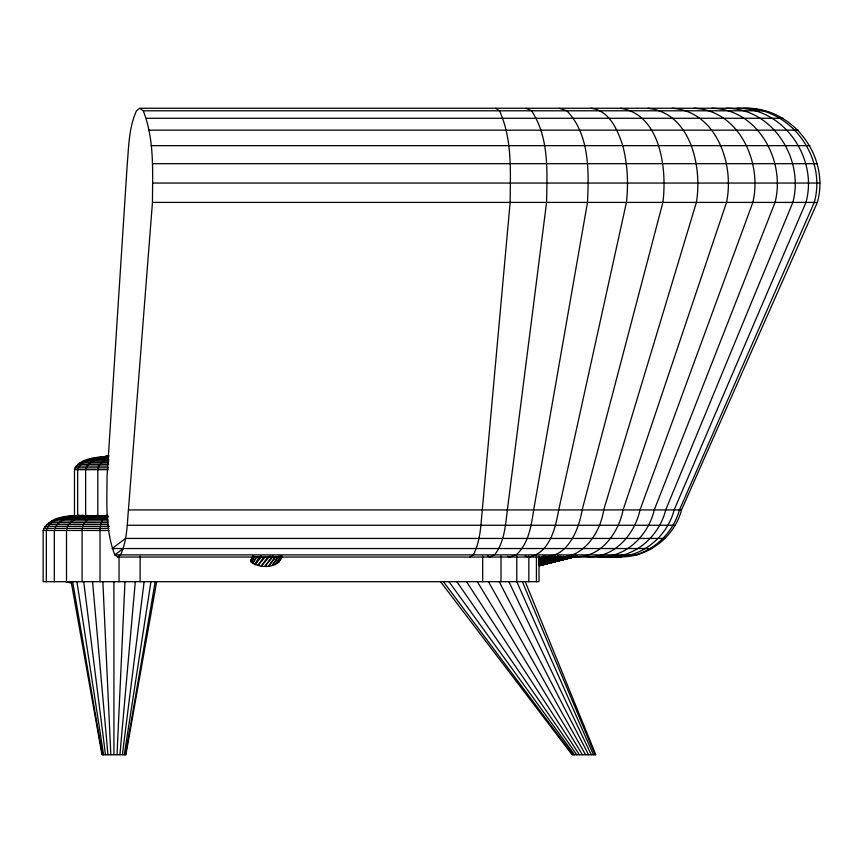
<?xml version="1.0" encoding="UTF-8"?>
<svg xmlns="http://www.w3.org/2000/svg" width="863" height="863" viewBox="0 0 863 863"><rect width="100%" height="100%" fill="white"/><g stroke="black" fill="none" stroke-linecap="round" stroke-linejoin="round"><path stroke-width="1.29" d="M117.713 557.056L120.583 554.887C127.023 540.885 127.12 525.028 128.414 509.936L152.46 202.406C152.546 171.91 154.617 139.687 143.247 110.798L139.871 108.253L136.494 110.798C128.932 127.271 128.814 145.933 127.282 163.69L107.023 477.023C106.936 502.946 105.178 530.335 114.855 554.887L117.713 557.056L621.08 557.056L614.844 556.225M117.023 754.747L124.984 581.694M119.914 754.747L135.297 581.694M122.384 754.747L144.143 581.694M613.28 556.225C643.604 560.896 673.841 539.246 681.522 509.936L817.337 202.406C830.174 157.379 793.464 107.541 746.225 108.253L139.871 108.253M124.294 754.747L150.939 581.694M125.48 754.747L155.211 581.694M539.008 556.085L539.008 581.694L43.15 581.694L43.15 530.465C53.323 508.685 89.601 518.091 107.055 515.362C101.705 518.178 100.108 524.877 100.011 530.465L100.011 581.694M156.667 581.694L125.89 754.747L101.963 754.747L71.187 581.694M74.477 515.362L74.477 469.677C79.774 457.207 97.53 457.757 109.051 455.988M253.193 556.139L250.842 560.885L251.327 562.266C260.184 568.501 277.908 568.771 282.082 556.581M254.305 556.333L251.327 562.266L254.596 556.559M256.365 556.452L252.74 563.561L256.947 556.7M261.726 556.452L254.995 564.661L259.321 556.376M253.366 556.16L250.842 560.885L253.075 555.955L251.327 559.494L252.74 558.21M281.09 557.336L279.191 560.885L281.176 557.487M278.717 562.266L281.974 556.559M281.964 555.75L277.293 563.561L281.5 556.7M254.995 564.661L260.82 555.74M275.038 564.661L280.874 555.74M263.992 556.7L257.929 565.513L265.675 556.484M278.166 556.7L272.104 565.513L279.137 555.923M268.166 556.462L261.349 566.052L270.043 555.999M275.513 556.462L268.684 566.052L276.138 556.689M272.6 555.696L265.017 566.236L273.398 556.301M123.258 548.534L114.855 554.887L637.272 554.887M469.882 557.056L473.204 554.887C480.562 541.187 480.81 525.071 482.288 509.936L510.141 202.406C510.324 171.899 512.525 139.159 499.472 110.798L495.556 108.253M635.546 554.887C656.819 548.652 673.518 531.209 679.461 509.936L814.273 202.406C826.981 157.605 790.853 107.627 743.69 108.253M108.22 459.008C103.603 460.874 98.155 464.143 97.832 469.677L97.832 515.362M538.922 558.178L543.938 556.322M538.922 561.177L552.719 556.204M538.954 559.731L549.116 556.214M538.997 562.633L558.048 556.247M538.965 558.318L545.319 556.214M538.965 561.306L555.481 555.999M539.084 563.884L563.517 556.322M539.041 562.752L560.918 556.236M539.138 564.877L568.717 556.387M539.084 564.014L567.39 556.139M539.364 565.524L557.379 560.68M559.958 559.99L563.819 558.954M96.861 515.362C89.569 516.754 82.158 522.503 82.093 530.465L82.093 581.694M573.075 556.052L539.192 564.963L574.402 556.301M577.153 556.106L539.343 565.75L577.12 556.322M575.891 556.322L539.267 565.567L577.077 556.204M552.093 556.193C580.109 562.805 600.163 534.607 603.69 509.936L696.398 202.406C702.342 166.839 690.832 112.913 647.865 108.253M88.004 515.362C79.472 516.764 67.638 520.389 66.505 530.465L66.505 581.694M83.387 515.168C73.01 516.592 57.195 518.329 54.315 530.465L54.315 581.694M79.159 515.168C67.853 516.84 50.367 517.552 46.343 530.465L46.343 581.694M143.247 110.798L765.287 110.798M146.386 118.274L783.043 118.274M149.083 130.162L798.286 130.162M151.154 145.653L809.99 145.653M152.46 163.69L817.337 163.69M152.902 183.053L819.85 183.053M152.46 202.406L817.337 202.406M105.804 456.203L107.864 456.203C97.659 458.091 81.812 458.21 77.67 469.677L77.67 515.362M100.561 456.786L107.918 456.786C99.935 458.62 87.832 460.227 85.631 469.677L85.631 515.362M95.61 457.595L108.63 457.595M91.014 458.609L107.832 458.609M86.85 459.817L108.911 459.817M83.204 461.187L108.803 461.187M80.14 462.697L108.242 462.697M77.692 464.337L108.727 464.337M75.912 466.063L107.724 466.063M74.833 467.854L108.414 467.854M74.477 469.677L108.22 469.677M128.414 509.936L681.522 509.936M69.245 516.02L108.501 516.02M64.283 516.926L108.716 516.926M59.687 518.059L107.67 518.059M55.523 519.407L107.994 519.407M51.888 520.95L108.36 520.95M48.813 522.644L108.004 522.644M46.365 524.477L108.511 524.477M127.314 525.265L675.265 525.265M44.585 526.419L109.655 526.419M43.517 528.426L108.932 528.426M43.15 530.465L108.889 530.465M665.319 538.436L125.545 538.436L112.179 548.534L652.363 548.534M736.937 108.253C783.884 107.886 818.286 158.285 805.966 202.406L674.122 509.936C666.991 538.156 638.458 560.799 608.9 556.15M726.258 108.253C772.849 108.328 804.521 159.353 792.838 202.406L665.686 509.936C659.084 537.466 631.878 560.821 602.773 556.15M711.802 108.253C757.854 109.018 785.837 160.766 775.05 202.406L654.251 509.936C648.329 536.257 623.496 560.367 595.254 556.268M693.755 108.253C739.019 110.022 762.461 162.481 752.849 202.406L639.979 509.936C634.801 535.038 612.342 560.292 584.855 556.268M672.342 108.253C716.506 111.446 734.65 164.423 726.517 202.406L623.054 509.936C618.631 533.668 598.836 560.443 572.072 556.193M557.509 556.096L562.428 557.056M620.616 108.253C660.929 114.671 667.11 169.709 662.892 202.406L582.147 509.936C578.89 529.839 567.045 559.138 542.6 556.247M590.972 108.253C609.472 110.442 617.681 130.086 622.762 145.653C627.574 164.164 628.555 183.431 626.43 202.406L558.706 509.936C555.47 527.929 549.774 553.334 528.566 557.056L525.114 556.128M65.545 581.489L70.604 582.967M559.31 108.253L566.862 110.798C589.785 134.563 588.933 171.532 587.487 202.406L533.668 509.936C531.274 525.761 528.695 543.625 516.139 554.887L509.72 557.056L507.584 556.333M526.052 108.253L531.543 110.798C549.256 137.325 547.153 171.834 546.57 202.406L507.368 509.936C505.448 525.287 504.456 542.201 494.596 554.887L489.925 557.056L487.595 555.977M440.497 581.694L572.115 754.747L595.837 754.747L525.243 581.694M443.388 581.694L572.924 754.747M448.965 581.694L574.488 754.747M456.851 581.694L576.689 754.747M466.516 581.694L579.397 754.747M477.293 581.694L582.417 754.747M488.447 581.694L585.535 754.747M499.224 581.694L588.555 754.747M508.89 581.694L591.263 754.747M593.474 754.747L516.775 581.694L516.754 556.085M522.352 581.694L595.028 754.747M72.643 581.694L102.373 754.747M76.915 581.694L103.56 754.747M83.711 581.694L105.469 754.747M92.557 581.694L107.94 754.747M102.87 581.694L110.831 754.747M536.419 556.085L536.419 581.694M528.825 556.085L528.825 581.694M501.015 556.085L501.015 581.694M482.687 556.085L482.687 581.694M140.119 556.085L140.119 581.694M119.04 556.085L119.04 581.694M113.927 581.694L113.927 754.747"/></g></svg>
